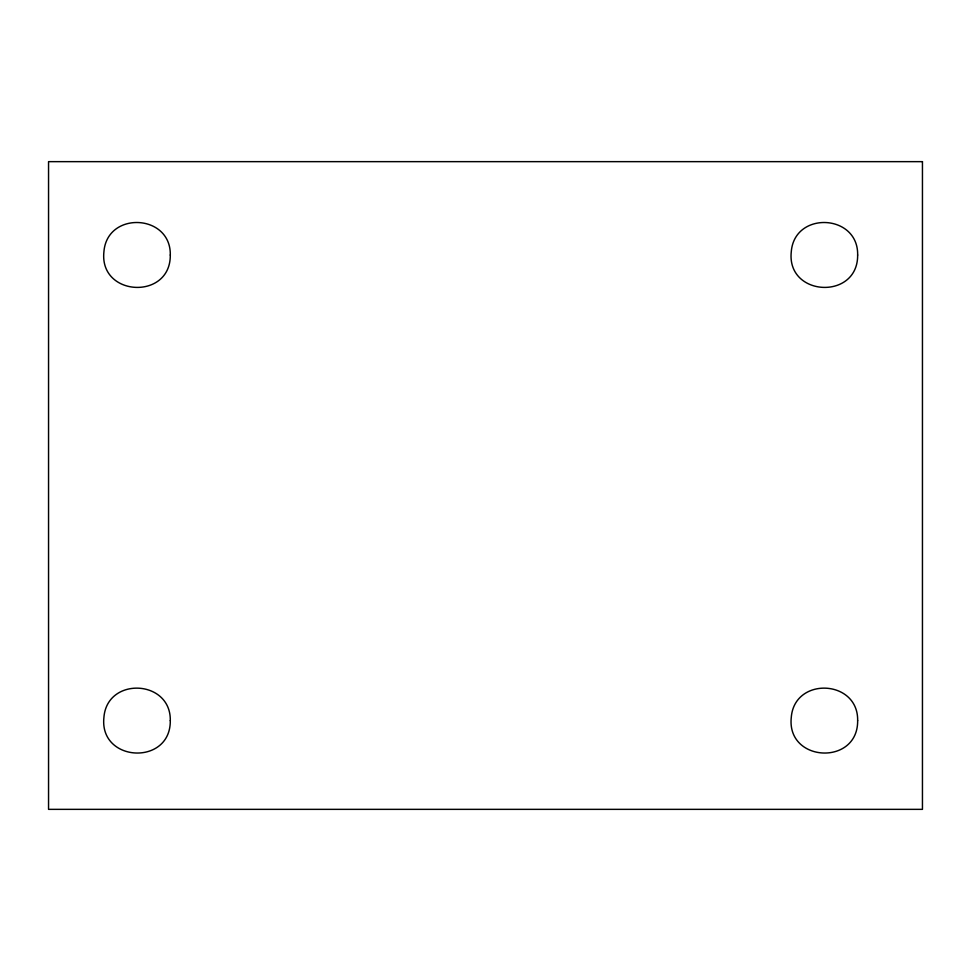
<?xml version="1.0" encoding="UTF-8"?>
<svg xmlns="http://www.w3.org/2000/svg" width="971" height="971" viewBox="0 0 971 971"><rect width="100%" height="100%" fill="white"/><g stroke="black" fill="none" stroke-linecap="round" stroke-linejoin="round"><path stroke-width="1.46" d="M170.289 255.033C170.75 300.452 98.957 296.908 103.921 251.732C107.138 210.707 171.163 213.863 170.289 255.033M170.289 720.664C170.75 766.083 98.957 762.538 103.921 717.363C107.138 676.338 171.163 679.494 170.289 720.664M857.648 255.033C858.109 300.452 786.316 296.908 791.28 251.732C794.496 210.707 858.522 213.863 857.648 255.033M857.648 720.664C858.109 766.083 786.316 762.538 791.28 717.363C794.496 676.338 858.522 679.494 857.648 720.664M922.45 161.647L48.55 161.647L48.55 809.353L922.45 809.353L922.45 161.647"/></g></svg>
